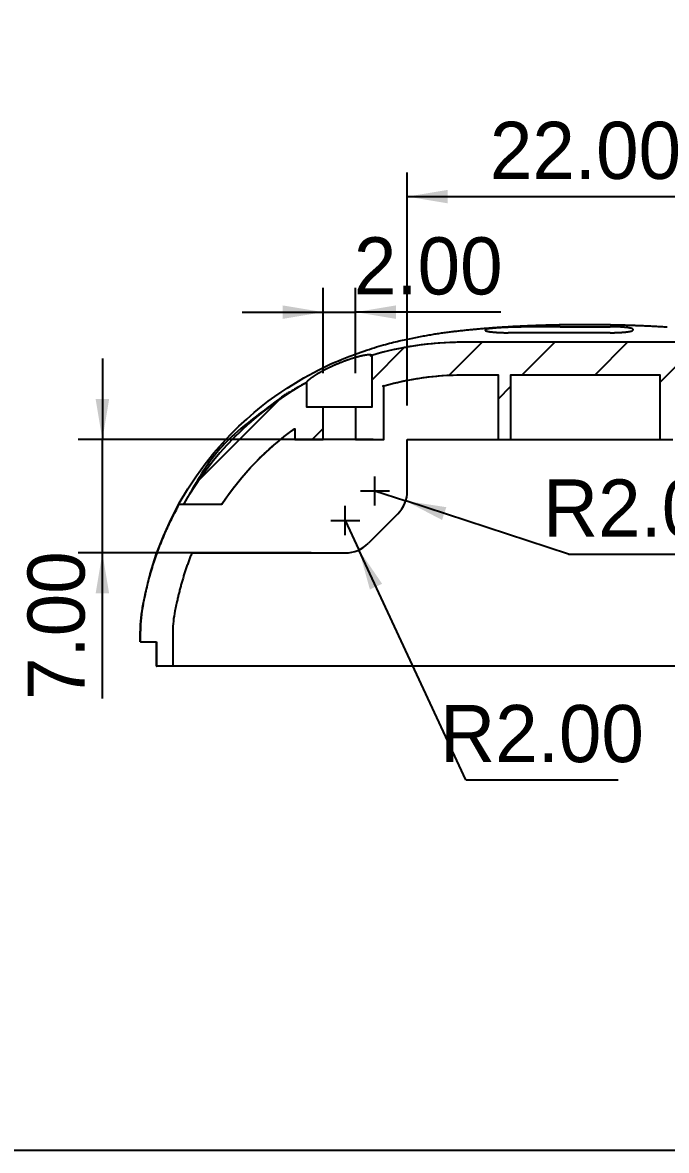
# Model space of a CAD drawing. Header units: millimetres. Extents: x 5 to 292, y 5 to 212.
# Drawn here: x 79 to 118.7, y 5 to 74.6 of the extents above; entities that cross this region are included whole.
import ezdxf
from ezdxf.enums import TextEntityAlignment as Align

# ---------------------------------------------------------------- set-up
doc = ezdxf.new("R2010")
doc.units = ezdxf.units.MM
for name, color, linetype in [('DIMENSIONS', 7, 'CONTINUOUS'), ('FRAME', 7, 'CONTINUOUS'), ('HATCH', 7, 'CONTINUOUS'), ('Visible', 7, 'CONTINUOUS')]:
    doc.layers.add(name, color=color, linetype=linetype)
doc.dimstyles.new('ISO-DM', dxfattribs={"dimtxt": 3.5, "dimasz": 2.5, "dimexe": 2.5, "dimexo": 1, "dimgap": 1, "dimtad": 1, "dimcen": 2.5, "dimazin": 3, "dimtfac": 1, "dimtmove": 0, "dimatfit": 3})

# ---------------------------------------------------------------- blocks, each defined once
blk = doc.blocks.new('*D17')
at = {"layer": 'DIMENSIONS'}
for p, q in [((97.5112, 52.9971), (97.5112, 58.2638)), ((99.5112, 52.9971), (99.5112, 58.2638)), ((92.5112, 56.7638), (97.5112, 56.7638)), ((97.5112, 56.7638), (99.5112, 56.7638)), ((108.494, 56.7638), (99.5112, 56.7638))]:
    blk.add_line(p, q, dxfattribs=at)
for points in [[(97.5112, 56.7638), (95.0112, 57.1804), (95.0112, 56.3471)], [(99.5112, 56.7638), (102.0112, 56.3471), (102.0112, 57.1804)]]:
    blk.add_solid(points, dxfattribs=at)
blk.add_text('2.00', height=3.5278, dxfattribs=at).set_placement((104.0026, 57.8574), align=Align.CENTER)
blk = doc.blocks.new('*D19')
at = {"layer": 'DIMENSIONS'}
for p, q in [((102.7112, 50.9971), (102.7112, 65.3971)), ((124.7112, 50.9971), (124.7112, 65.3971)), ((102.7112, 63.8971), (124.7112, 63.8971))]:
    blk.add_line(p, q, dxfattribs=at)
for points in [[(102.7112, 63.8971), (105.2112, 63.4804), (105.2112, 64.3138)], [(124.7112, 63.8971), (122.2112, 64.3138), (122.2112, 63.4804)]]:
    blk.add_solid(points, dxfattribs=at)
blk.add_text('22.00', height=3.5278, dxfattribs=at).set_placement((113.7112, 64.9907), align=Align.CENTER)
blk = doc.blocks.new('*D20')
at = {"layer": 'DIMENSIONS'}
for p, q in [((83.8828, 53.8971), (83.8828, 48.8971)), ((100.6112, 48.8971), (82.3828, 48.8971)), ((83.8828, 41.8971), (83.8828, 48.8971)), ((96.7828, 41.8971), (82.3828, 41.8971)), ((83.8828, 32.9144), (83.8828, 41.8971))]:
    blk.add_line(p, q, dxfattribs=at)
for points in [[(83.8828, 48.8971), (84.2995, 51.3971), (83.4661, 51.3971)], [(83.8828, 41.8971), (83.4661, 39.3971), (84.2995, 39.3971)]]:
    blk.add_solid(points, dxfattribs=at)
blk.add_text('7.00', height=3.5278, rotation=90, dxfattribs=at).set_placement((82.7892, 37.4057), align=Align.CENTER)
blk = doc.blocks.new('*D32')
at = {"layer": 'DIMENSIONS'}
for p, q in [((100.7112, 44.8255), (100.7112, 46.6255)), ((99.8112, 45.7255), (101.6112, 45.7255)), ((100.7112, 45.7255), (102.6121, 45.1035)), ((112.6706, 41.8122), (102.6121, 45.1035)), ((112.6706, 41.8122), (122.0843, 41.8122))]:
    blk.add_line(p, q, dxfattribs=at)
blk.add_solid([(102.6121, 45.1035), (104.8585, 43.93), (105.1177, 44.7221)], dxfattribs=at)
blk.add_text('R2.00', height=3.5278, dxfattribs=at).set_placement((117.3774, 42.9058), align=Align.CENTER)
blk = doc.blocks.new('*D33')
at = {"layer": 'DIMENSIONS'}
for p, q in [((98.8828, 42.9971), (98.8828, 44.7971)), ((97.9828, 43.8971), (99.7828, 43.8971)), ((98.8828, 43.8971), (99.7251, 42.0831)), ((106.3178, 27.8848), (99.7251, 42.0831)), ((106.3178, 27.8848), (115.7315, 27.8848))]:
    blk.add_line(p, q, dxfattribs=at)
blk.add_solid([(99.7251, 42.0831), (100.4, 39.6402), (101.1559, 39.9911)], dxfattribs=at)
blk.add_text('R2.00', height=3.5278, dxfattribs=at).set_placement((111.0246, 28.9784), align=Align.CENTER)

msp = doc.modelspace()

# ---------------------------------------------------------------- linework, layer by layer
at = {"layer": 'FRAME'}
msp.add_lwpolyline([(5, 205), (292, 205), (292, 5), (5, 5)], close=True, dxfattribs=at)
at = {"layer": 'HATCH'}
for p, q in [((100.5112, 52.5719), (102.5118, 54.5725)), ((105.3008, 52.8713), (107.3346, 54.9051)), ((109.8122, 52.8926), (111.8247, 54.9051)), ((114.3023, 52.8926), (116.3148, 54.9051)), ((118.3112, 52.4114), (120.805, 54.9051)), ((89.6635, 46.2143), (94.9896, 51.5404)), ((108.3112, 51.3916), (109.1112, 52.1916)), ((96.8365, 48.8971), (97.5112, 49.5719))]:
    msp.add_line(p, q, dxfattribs=at)
msp.add_lwpolyline([(121.2791, 54.9051), (106.1434, 54.9051), (106.0461, 54.9048), (105.6907, 54.9), (105.3354, 54.8888), (104.9805, 54.8713), (104.6261, 54.8475), (104.2721, 54.8174), (103.9188, 54.781), (103.5663, 54.7384), (103.2146, 54.6895), (102.8639, 54.6343), (102.5143, 54.5729), (102.1659, 54.5054), (101.8188, 54.4316), (101.4732, 54.3517), (101.129, 54.2656), (100.7865, 54.1735), (100.4457, 54.0752), (100.5112, 54.0946), (100.5112, 50.8971), (100.5112, 50.8971), (99.5112, 50.8971), (99.5112, 50.8971), (99.5112, 48.8971), (99.5112, 48.8971), (101.2612, 48.8971), (101.2612, 48.8971), (101.2612, 52.2115), (101.2009, 52.1943), (101.498, 52.2769), (101.7966, 52.3545), (102.0964, 52.4269), (102.3975, 52.4941), (102.6998, 52.5562), (103.0031, 52.613), (103.3074, 52.6646), (103.6126, 52.711), (103.9186, 52.7522), (104.2253, 52.788), (104.5326, 52.8187), (104.8405, 52.844), (105.1488, 52.864), (105.4574, 52.8788), (105.7663, 52.8882), (106.0754, 52.8924), (106.163, 52.8926), (108.3112, 52.8926), (108.3112, 52.8926), (108.3112, 48.8971), (108.3112, 48.8971), (109.1112, 48.8971), (109.1112, 48.8971), (109.1112, 52.8926), (109.1112, 52.8926), (118.3112, 52.8926), (118.3112, 52.8926), (118.3112, 48.8971), (118.3112, 48.8971), (119.1112, 48.8971)], dxfattribs=at)
msp.add_lwpolyline([(96.5112, 52.424), (96.4661, 52.3994), (96.4095, 52.3689), (96.343, 52.3333), (96.2684, 52.2934), (96.1873, 52.2499), (96.1015, 52.2035), (96.0126, 52.1552), (95.9222, 52.1055), (95.8322, 52.0554), (95.7441, 52.0054), (95.6596, 51.9565), (95.5806, 51.9093), (95.5106, 51.8676), (95.4504, 51.8327), (95.3967, 51.8023), (95.3464, 51.7738), (95.2965, 51.7448), (95.2436, 51.7128), (95.1848, 51.6754), (95.1169, 51.63), (95.0367, 51.5742), (94.9411, 51.5055), (94.8269, 51.4215), (94.6911, 51.3196), (94.5281, 51.197), (94.338, 51.0542), (94.1256, 50.8947), (93.8959, 50.7215), (93.654, 50.5379), (93.4049, 50.3471), (93.1534, 50.1524), (92.9046, 49.9568), (92.6634, 49.7638), (92.4349, 49.5764), (92.224, 49.3979), (92.0358, 49.2315), (91.8667, 49.0753), (91.7094, 48.9245), (91.5623, 48.7783), (91.4243, 48.6355), (91.2939, 48.4952), (91.1699, 48.3563), (91.0508, 48.2178), (90.9354, 48.0788), (90.8223, 47.9382), (90.7102, 47.795), (90.5977, 47.6482), (90.4835, 47.4968), (90.3664, 47.3349), (90.247, 47.1601), (90.1268, 46.9761), (90.0074, 46.7867), (89.8904, 46.5957), (89.7771, 46.407), (89.6693, 46.2242), (89.5684, 46.0513), (89.476, 45.892), (89.3935, 45.7502), (89.3226, 45.6296), (89.2648, 45.534), (89.2985, 45.5881), (89.2742, 45.5491), (89.2499, 45.51), (89.2258, 45.4709), (89.2017, 45.4317), (89.1777, 45.3925), (89.1538, 45.3532), (89.13, 45.3138), (89.1063, 45.2744), (89.0827, 45.235), (89.0592, 45.1955), (89.0358, 45.1559), (89.0125, 45.1163), (88.9892, 45.0766), (88.9661, 45.0369), (88.943, 44.9971), (88.92, 44.9572), (88.8856, 44.8971), (91.2534, 44.8971), (91.2828, 44.9415), (91.5109, 45.2754), (91.7464, 45.6041), (91.9892, 45.9273), (92.2393, 46.2448), (92.4964, 46.5566), (92.7606, 46.8625), (93.0316, 47.1623), (93.3092, 47.4559), (93.5935, 47.743), (93.8842, 48.0237), (94.1811, 48.2976), (94.4842, 48.5648), (94.7932, 48.825), (95.1081, 49.0781), (95.4286, 49.3241), (95.7546, 49.5627), (95.7612, 49.5674), (95.7612, 48.8971), (95.7612, 48.8971), (97.5112, 48.8971), (97.5112, 48.8971), (97.5112, 50.8971), (97.5112, 50.8971), (96.5112, 50.8971), (96.5112, 50.8971), (96.5112, 52.424)], close=True, dxfattribs=at)
at = {"layer": 'Visible'}
for p, q in [((112.1473, 55.8637), (115.2312, 55.8637)), ((107.5312, 55.6392), (107.5312, 55.6803)), ((115.2312, 55.4946), (108.9312, 55.4946)), ((116.6312, 55.7071), (116.6312, 55.6512)), ((121.2791, 54.9051), (106.1434, 54.9051)), ((100.5112, 54.0946), (100.5112, 50.8971)), ((96.5112, 50.8971), (96.5112, 52.424)), ((106.163, 52.8926), (108.3112, 52.8926)), ((108.3112, 52.8926), (108.3112, 48.8971)), ((109.1112, 48.8971), (109.1112, 52.8926)), ((109.1112, 52.8926), (118.3112, 52.8926)), ((118.3112, 52.8926), (118.3112, 48.8971)), ((101.2612, 48.8971), (101.2612, 52.2115)), ((97.5112, 50.8971), (96.5112, 50.8971)), ((97.5112, 48.8971), (97.5112, 50.8971)), ((99.5112, 50.8971), (97.5112, 50.8971)), ((100.5112, 50.8971), (99.5112, 50.8971)), ((99.5112, 50.8971), (99.5112, 48.8971)), ((95.7612, 49.5674), (95.7612, 48.8971)), ((95.7612, 48.8971), (97.5112, 48.8971)), ((99.5112, 48.8971), (97.5112, 48.8971)), ((99.5112, 48.8971), (101.2612, 48.8971)), ((102.7112, 48.8971), (108.3112, 48.8971)), ((102.7112, 45.7255), (102.7112, 48.8971)), ((108.3112, 48.8971), (109.1112, 48.8971)), ((109.1112, 48.8971), (118.3112, 48.8971)), ((118.3112, 48.8971), (119.1112, 48.8971)), ((88.6302, 44.8971), (88.8799, 44.8971)), ((88.8856, 44.8971), (88.8799, 44.8971)), ((88.8856, 44.8971), (91.2534, 44.8971)), ((102.1255, 44.3113), (100.297, 42.4829)), ((89.4084, 41.8971), (98.8828, 41.8971)), ((86.5158, 39.3301), (86.3861, 38.7196)), ((86.4044, 38.7196), (86.5275, 39.2987)), ((88.4847, 38.8804), (88.3621, 38.3037)), ((86.2112, 36.3971), (86.2112, 37.0563)), ((86.2294, 36.3971), (86.2294, 37.0563)), ((88.2309, 37.0563), (88.2309, 34.8971)), ((86.2294, 36.3971), (86.2112, 36.3971)), ((86.2294, 36.3971), (87.2301, 36.3971)), ((87.2112, 36.3971), (87.2112, 34.8971)), ((87.2301, 36.3971), (87.2301, 34.8971)), ((87.2112, 34.8971), (87.2301, 34.8971)), ((88.2309, 34.8971), (87.2301, 34.8971)), ((105.2147, 34.8971), (88.2309, 34.8971)), ((107.8803, 34.8971), (105.2147, 34.8971)), ((119.5422, 34.8971), (107.8803, 34.8971))]:
    msp.add_line(p, q, dxfattribs=at)
for points in [[(86.5158, 39.3301), (86.8299, 40.6001), (87.2109, 41.8037), (87.6466, 42.9357), (88.1248, 43.9903), (88.6332, 44.9623), (89.159, 45.8512), (89.6946, 46.6619), (90.2338, 47.3993), (90.7709, 48.0682), (91.2999, 48.6734), (91.8149, 49.2198), (92.3124, 49.7142), (92.7924, 50.1617), (93.2547, 50.5661), (93.6993, 50.9312), (94.1262, 51.2607), (94.5354, 51.5585), (94.9268, 51.8285), (95.3004, 52.0743), (95.6564, 52.2997), (95.9964, 52.5077), (96.3215, 52.6993), (96.6322, 52.8756), (96.9293, 53.0376), (97.2134, 53.1863), (97.4852, 53.3227), (97.7453, 53.4478), (97.9943, 53.5626), (98.233, 53.6682), (98.462, 53.7655), (98.6819, 53.8556), (98.8934, 53.9395), (99.0971, 54.0182), (99.2937, 54.0926), (99.4839, 54.1637), (99.6682, 54.2313), (99.8468, 54.2953), (100.02, 54.356), (100.1878, 54.4134), (100.3505, 54.4677), (100.5084, 54.5191), (100.6615, 54.5677), (100.8102, 54.6136), (100.9545, 54.657), (101.0948, 54.698), (101.2312, 54.7368), (101.3638, 54.7734), (101.493, 54.8081), (101.6188, 54.841), (101.7415, 54.8722), (101.8614, 54.9018), (101.9785, 54.93), (102.0931, 54.957), (102.2054, 54.9828), (102.3155, 55.0076), (102.4238, 55.0316), (102.5303, 55.0549), (102.6353, 55.0776), (102.739, 55.0999), (102.8414, 55.1218), (102.9426, 55.1431), (103.0426, 55.1638), (103.1414, 55.184), (103.2391, 55.2037), (103.3356, 55.2228), (103.431, 55.2415), (103.5253, 55.2596), (103.6186, 55.2772), (103.7108, 55.2944), (103.8021, 55.3111), (103.8924, 55.3273), (103.9817, 55.3431), (104.0701, 55.3585), (104.1577, 55.3734), (104.2444, 55.3879), (104.3302, 55.402), (104.4153, 55.4158), (104.4996, 55.4291), (104.5831, 55.4421), (104.6659, 55.4547), (104.7481, 55.467), (104.8295, 55.4789), (104.9103, 55.4905), (104.9906, 55.5018), (105.0702, 55.5128), (105.1493, 55.5235), (105.2278, 55.5339), (105.3059, 55.544), (105.3835, 55.5539), (105.4606, 55.5635), (105.5374, 55.5729), (105.6137, 55.5821), (105.6897, 55.591), (105.7654, 55.5997), (105.8407, 55.6083), (105.9158, 55.6166), (105.9906, 55.6248), (106.0652, 55.6328), (106.1397, 55.6407), (106.2139, 55.6484), (106.288, 55.656), (106.362, 55.6634), (106.4359, 55.6708), (106.5098, 55.6781), (106.5836, 55.6852), (106.6575, 55.6923), (106.7313, 55.6993), (106.8052, 55.7063), (106.8792, 55.7132), (106.9533, 55.7201), (107.0276, 55.727), (107.1018, 55.7338), (107.1761, 55.7405), (107.2502, 55.747), (107.3244, 55.7535), (107.3985, 55.7599), (107.4726, 55.7661), (107.5467, 55.7723), (107.6207, 55.7784), (107.6948, 55.7843), (107.7688, 55.7902), (107.8428, 55.796), (107.9168, 55.8016), (107.9908, 55.8072), (108.0648, 55.8127), (108.1388, 55.8181), (108.2128, 55.8234), (108.2868, 55.8286), (108.3608, 55.8337), (108.4348, 55.8387), (108.5088, 55.8437), (108.5829, 55.8485), (108.6569, 55.8533), (108.731, 55.8579), (108.8051, 55.8625), (108.8792, 55.867), (108.9534, 55.8715), (109.0276, 55.8758), (109.1018, 55.8801), (109.176, 55.8843), (109.2503, 55.8884), (109.3247, 55.8924), (109.399, 55.8963), (109.4735, 55.9002), (109.5479, 55.904), (109.6225, 55.9077), (109.6971, 55.9114), (109.7717, 55.915), (109.8464, 55.9185), (109.9212, 55.9219), (109.996, 55.9253), (110.0709, 55.9286), (110.1458, 55.9318), (110.2208, 55.935), (110.2959, 55.9381), (110.371, 55.9411), (110.4462, 55.944), (110.5214, 55.9469), (110.5966, 55.9497), (110.672, 55.9525), (110.7473, 55.9551), (110.8227, 55.9577), (110.8982, 55.9603), (110.9737, 55.9627), (111.0492, 55.9651), (111.1248, 55.9674), (111.2004, 55.9697), (111.2761, 55.9719), (111.3518, 55.974), (111.4275, 55.976), (111.5033, 55.978), (111.5791, 55.9799), (111.655, 55.9817), (111.7308, 55.9835), (111.8067, 55.9852), (111.8827, 55.9868), (111.9586, 55.9884), (112.0346, 55.9899), (112.1107, 55.9913), (112.1867, 55.9927), (112.2628, 55.994), (112.3389, 55.9952), (112.415, 55.9964), (112.4912, 55.9975), (112.5673, 55.9985), (112.6435, 55.9994), (112.7197, 56.0003), (112.7959, 56.0011), (112.8722, 56.0019), (112.9484, 56.0026), (113.0247, 56.0032), (113.1009, 56.0038), (113.1772, 56.0042), (113.2535, 56.0047), (113.3298, 56.005), (113.4061, 56.0053), (113.4824, 56.0055), (113.5588, 56.0057), (113.6351, 56.0058), (113.7114, 56.0058), (113.7877, 56.0058), (113.8641, 56.0057), (113.9404, 56.0055), (114.0167, 56.0052), (114.0931, 56.0049), (114.1694, 56.0046), (114.2457, 56.0041), (114.322, 56.0036), (114.3983, 56.0031), (114.4746, 56.0024), (114.5509, 56.0018), (114.6271, 56.001), (114.7034, 56.0002), (114.7796, 55.9993), (114.8557, 55.9983), (114.9319, 55.9973), (115.008, 55.9962), (115.0841, 55.9951), (115.1601, 55.9939), (115.2362, 55.9926), (115.3121, 55.9912), (115.3881, 55.9898), (115.4641, 55.9883), (115.54, 55.9868), (115.6158, 55.9852), (115.6917, 55.9835), (115.7675, 55.9817), (115.8433, 55.9799), (115.919, 55.978), (115.9947, 55.9761), (116.0704, 55.974), (116.146, 55.9719), (116.2216, 55.9698), (116.2972, 55.9675), (116.3727, 55.9652), (116.4482, 55.9628), (116.5236, 55.9604), (116.599, 55.9579), (116.6744, 55.9553), (116.7497, 55.9526), (116.825, 55.9499), (116.9003, 55.9471), (116.9755, 55.9442), (117.0507, 55.9413), (117.1258, 55.9382), (117.2008, 55.9352), (117.2759, 55.932), (117.3509, 55.9287), (117.4258, 55.9254), (117.5007, 55.9221), (117.5756, 55.9186), (117.6504, 55.9151), (117.7251, 55.9115), (117.7998, 55.9078), (117.8745, 55.904), (117.9491, 55.9002), (118.0237, 55.8963), (118.0982, 55.8923), (118.1726, 55.8882), (118.247, 55.8841), (118.3214, 55.8799), (118.3957, 55.8756), (118.4699, 55.8713), (118.544, 55.8669), (118.618, 55.8624), (118.6918, 55.8579), (118.7654, 55.8534)], [(108.9312, 55.8251), (108.9159, 55.8246), (108.9006, 55.824), (108.8853, 55.8235), (108.8699, 55.8229), (108.8546, 55.8223), (108.8394, 55.8217), (108.8241, 55.8211), (108.8088, 55.8205), (108.7936, 55.8199), (108.7783, 55.8192), (108.7631, 55.8186), (108.7479, 55.8179), (108.7328, 55.8172), (108.7176, 55.8165), (108.7025, 55.8158), (108.6874, 55.8151), (108.6723, 55.8144), (108.6573, 55.8137), (108.6423, 55.8129), (108.6273, 55.8121), (108.6124, 55.8114), (108.5975, 55.8106), (108.5826, 55.8098), (108.5678, 55.809), (108.5531, 55.8082), (108.5383, 55.8074), (108.5237, 55.8065), (108.5091, 55.8057), (108.4945, 55.8048), (108.48, 55.804), (108.4655, 55.8031), (108.4511, 55.8022), (108.4368, 55.8014), (108.4225, 55.8005), (108.4083, 55.7996), (108.3941, 55.7987), (108.38, 55.7977), (108.3659, 55.7968), (108.352, 55.7959), (108.3381, 55.7949), (108.3242, 55.794), (108.3105, 55.7931), (108.2968, 55.7921), (108.2833, 55.7911), (108.2698, 55.7902), (108.2564, 55.7892), (108.243, 55.7882), (108.2298, 55.7872), (108.2166, 55.7862), (108.2035, 55.7852), (108.1906, 55.7842), (108.1777, 55.7832), (108.1649, 55.7822), (108.1522, 55.7812), (108.1395, 55.7802), (108.127, 55.7791), (108.1146, 55.7781), (108.1023, 55.777), (108.09, 55.776), (108.0779, 55.775), (108.0659, 55.7739), (108.0539, 55.7728), (108.0421, 55.7718), (108.0304, 55.7707), (108.0188, 55.7697), (108.0072, 55.7686), (107.9958, 55.7675), (107.9845, 55.7664), (107.9733, 55.7653), (107.9622, 55.7643), (107.9513, 55.7632), (107.9404, 55.7621), (107.9297, 55.761), (107.919, 55.7599), (107.9085, 55.7588), (107.8981, 55.7577), (107.8879, 55.7566), (107.8778, 55.7555), (107.8678, 55.7543), (107.8579, 55.7532), (107.8482, 55.7521), (107.8386, 55.751), (107.8291, 55.7499), (107.8198, 55.7488), (107.8105, 55.7477), (107.8015, 55.7465), (107.7925, 55.7454), (107.7838, 55.7443), (107.7751, 55.7432), (107.7666, 55.7421), (107.7582, 55.7409), (107.7499, 55.7398), (107.7418, 55.7387), (107.7339, 55.7375), (107.7261, 55.7364), (107.7184, 55.7353), (107.7108, 55.7341), (107.7034, 55.733), (107.6962, 55.7319), (107.6891, 55.7307), (107.6821, 55.7296), (107.6753, 55.7285), (107.6686, 55.7273), (107.6621, 55.7262), (107.6558, 55.725), (107.6495, 55.7239), (107.6435, 55.7228), (107.6376, 55.7216), (107.6318, 55.7205), (107.6262, 55.7193), (107.6207, 55.7182), (107.6154, 55.717), (107.6103, 55.7159), (107.6053, 55.7147), (107.6005, 55.7136), (107.5958, 55.7124), (107.5913, 55.7113), (107.587, 55.7101), (107.5828, 55.709), (107.5788, 55.7079), (107.5749, 55.7067), (107.5712, 55.7056), (107.5677, 55.7044), (107.5643, 55.7033), (107.5611, 55.7021), (107.558, 55.701), (107.5552, 55.6998), (107.5524, 55.6987), (107.5499, 55.6976), (107.5475, 55.6964), (107.5453, 55.6953), (107.5432, 55.6941), (107.5413, 55.693), (107.5395, 55.6918), (107.538, 55.6907), (107.5366, 55.6895), (107.5353, 55.6884), (107.5342, 55.6872), (107.5333, 55.6861), (107.5326, 55.6849), (107.532, 55.6838), (107.5316, 55.6826), (107.5313, 55.6815), (107.5312, 55.6803)], [(115.2791, 55.8636), (115.2761, 55.8636), (115.2731, 55.8636), (115.2701, 55.8636), (115.2671, 55.8636), (115.2641, 55.8636), (115.2611, 55.8636), (115.2581, 55.8637), (115.2552, 55.8637), (115.2522, 55.8637), (115.2492, 55.8637), (115.2462, 55.8637), (115.2432, 55.8637), (115.2402, 55.8637), (115.2372, 55.8637), (115.2342, 55.8637), (115.2312, 55.8637)], [(116.6312, 55.7071), (116.63, 55.7138), (116.6261, 55.7205), (116.6197, 55.7272), (116.6107, 55.7338), (116.5992, 55.7404), (116.5852, 55.7469), (116.5687, 55.7534), (116.5498, 55.7597), (116.5284, 55.766), (116.5046, 55.7722), (116.4785, 55.7782), (116.4501, 55.7841), (116.4195, 55.7899), (116.3867, 55.7955), (116.3518, 55.801), (116.3148, 55.8062), (116.2758, 55.8113), (116.2349, 55.8163), (116.1922, 55.821), (116.1477, 55.8255), (116.1015, 55.8298), (116.0537, 55.8338), (116.0044, 55.8376), (115.9537, 55.8412), (115.9017, 55.8446), (115.8484, 55.8476)], [(107.5312, 55.6392), (107.5313, 55.6382), (107.5314, 55.6372), (107.5317, 55.6362), (107.532, 55.6352), (107.5324, 55.6341), (107.5329, 55.6331), (107.5335, 55.6321), (107.5342, 55.6311), (107.535, 55.63), (107.5359, 55.629), (107.5369, 55.628), (107.538, 55.627), (107.5392, 55.6259), (107.5405, 55.6249), (107.5418, 55.6239), (107.5433, 55.6228), (107.5448, 55.6218), (107.5465, 55.6208), (107.5482, 55.6197), (107.5501, 55.6187), (107.552, 55.6177), (107.554, 55.6166), (107.5561, 55.6156), (107.5583, 55.6145), (107.5606, 55.6135), (107.563, 55.6125), (107.5655, 55.6114), (107.5681, 55.6104), (107.5708, 55.6093), (107.5735, 55.6083), (107.5764, 55.6072), (107.5793, 55.6062), (107.5824, 55.6051), (107.5855, 55.6041), (107.5887, 55.603), (107.592, 55.602), (107.5954, 55.6009), (107.5989, 55.5999), (107.6025, 55.5989), (107.6061, 55.5978), (107.6099, 55.5968), (107.6137, 55.5957), (107.6176, 55.5946), (107.6216, 55.5936), (107.6257, 55.5925), (107.6299, 55.5915), (107.6342, 55.5904), (107.6386, 55.5894), (107.643, 55.5883), (107.6476, 55.5873), (107.6522, 55.5862), (107.6569, 55.5852), (107.6617, 55.5841), (107.6666, 55.583), (107.6715, 55.582), (107.6766, 55.5809), (107.6817, 55.5799), (107.6869, 55.5788), (107.6922, 55.5777), (107.6976, 55.5767), (107.7031, 55.5756), (107.7087, 55.5746), (107.7143, 55.5735), (107.72, 55.5724), (107.7258, 55.5714), (107.7317, 55.5703), (107.7377, 55.5692), (107.7438, 55.5682), (107.7499, 55.5671), (107.7561, 55.566), (107.7624, 55.565), (107.7688, 55.5639)], [(107.7688, 55.5639), (107.8031, 55.5584), (107.8394, 55.5531), (107.8777, 55.548), (107.9179, 55.5431), (107.96, 55.5384), (108.0038, 55.5338), (108.0493, 55.5295), (108.0964, 55.5254), (108.145, 55.5216), (108.195, 55.518), (108.2464, 55.5146), (108.299, 55.5114), (108.3528, 55.5085), (108.4076, 55.5059), (108.4634, 55.5036), (108.52, 55.5015), (108.5773, 55.4996), (108.6353, 55.4981), (108.6939, 55.4968), (108.7528, 55.4958), (108.8121, 55.4951), (108.8716, 55.4947), (108.9312, 55.4946)], [(115.2312, 55.4946), (115.2923, 55.4947), (115.3533, 55.4952), (115.414, 55.4959), (115.4743, 55.4969), (115.5343, 55.4983), (115.5936, 55.4999), (115.6522, 55.5018), (115.7101, 55.504), (115.767, 55.5065), (115.8229, 55.5092), (115.8777, 55.5123), (115.9312, 55.5155), (115.9835, 55.5191), (116.0342, 55.5229), (116.0835, 55.5269), (116.1311, 55.5312), (116.1771, 55.5357), (116.2212, 55.5404), (116.2634, 55.5454), (116.3037, 55.5505), (116.3419, 55.5558), (116.378, 55.5613), (116.412, 55.567), (116.4437, 55.5729), (116.4731, 55.5788), (116.5001, 55.585), (116.5247, 55.5912), (116.5468, 55.5976), (116.5664, 55.6041), (116.5835, 55.6106), (116.5981, 55.6173), (116.61, 55.624), (116.6193, 55.6307), (116.6259, 55.6375), (116.6299, 55.6443), (116.6312, 55.6512)], [(106.1434, 54.9051), (105.7862, 54.9019), (105.4291, 54.8923), (105.0723, 54.8764), (104.7159, 54.8541), (104.36, 54.8254), (104.0047, 54.7904), (103.6502, 54.7491), (103.2965, 54.7014), (102.9438, 54.6474), (102.5922, 54.5872), (102.2418, 54.5206), (101.8926, 54.4478), (101.5449, 54.3688), (101.1987, 54.2836), (100.8541, 54.1922), (100.5112, 54.0946)], [(96.5112, 52.424), (96.5114, 52.4279), (96.5118, 52.432), (96.5126, 52.4362), (96.5136, 52.4405), (96.515, 52.4449), (96.5166, 52.4495), (96.5186, 52.4543), (96.5208, 52.4591), (96.5233, 52.4641), (96.5261, 52.4693), (96.5292, 52.4746), (96.5326, 52.48), (96.5363, 52.4855), (96.5403, 52.4911), (96.5445, 52.4969), (96.549, 52.5028), (96.5538, 52.5088), (96.5589, 52.5149), (96.5643, 52.5212), (96.5699, 52.5275), (96.5758, 52.534), (96.582, 52.5406), (96.5884, 52.5473), (96.5951, 52.5541), (96.6021, 52.561), (96.6093, 52.568), (96.6168, 52.5751), (96.6246, 52.5823), (96.6326, 52.5896), (96.6408, 52.5971), (96.6494, 52.6046), (96.6581, 52.6122), (96.6672, 52.6199), (96.6764, 52.6277), (96.686, 52.6356), (96.6957, 52.6436), (96.7057, 52.6517), (96.7159, 52.6599), (96.7264, 52.6681), (96.7371, 52.6764), (96.748, 52.6848), (96.7592, 52.6933), (96.7705, 52.7018), (96.7821, 52.7105), (96.7939, 52.7191), (96.806, 52.7279), (96.8182, 52.7368), (96.8307, 52.7457), (96.8434, 52.7546), (96.8562, 52.7637), (96.8693, 52.7728), (96.8826, 52.7819), (96.8961, 52.7912), (96.9099, 52.8005), (96.9238, 52.8098), (96.9379, 52.8192), (96.9522, 52.8287), (96.9667, 52.8382), (96.9814, 52.8477), (96.9962, 52.8574), (97.0113, 52.867), (97.0266, 52.8767), (97.042, 52.8865), (97.0576, 52.8963), (97.0735, 52.9062), (97.0894, 52.916), (97.1056, 52.926), (97.1219, 52.936), (97.1385, 52.946), (97.1551, 52.956), (97.172, 52.9661), (97.189, 52.9762), (97.2061, 52.9864), (97.2235, 52.9965), (97.2409, 53.0067), (97.2586, 53.0169), (97.2764, 53.0272), (97.2943, 53.0375), (97.3124, 53.0478), (97.3306, 53.0581), (97.349, 53.0684), (97.3675, 53.0787), (97.3861, 53.0891), (97.4049, 53.0995), (97.4238, 53.1099), (97.4429, 53.1203), (97.4621, 53.1307), (97.4814, 53.1412), (97.5009, 53.1516), (97.5204, 53.1621), (97.5401, 53.1725), (97.56, 53.183), (97.5799, 53.1935), (97.6, 53.2039), (97.6202, 53.2144), (97.6405, 53.2249), (97.6609, 53.2354), (97.6814, 53.2458), (97.702, 53.2563), (97.7228, 53.2668), (97.7436, 53.2773), (97.7645, 53.2877), (97.7856, 53.2982), (97.8067, 53.3086), (97.828, 53.319), (97.8493, 53.3295), (97.8708, 53.3399), (97.8923, 53.3503), (97.9139, 53.3606), (97.9356, 53.371), (97.9573, 53.3813), (97.9792, 53.3916), (98.0011, 53.4019), (98.0231, 53.4122), (98.0451, 53.4224), (98.0672, 53.4326), (98.0894, 53.4428), (98.1117, 53.453), (98.134, 53.4631), (98.1564, 53.4732), (98.1788, 53.4833), (98.2013, 53.4933), (98.2238, 53.5033), (98.2464, 53.5133), (98.269, 53.5232), (98.2917, 53.5331), (98.3144, 53.543), (98.3371, 53.5528), (98.36, 53.5626), (98.3828, 53.5723), (98.4057, 53.582), (98.4286, 53.5916), (98.4515, 53.6012), (98.4745, 53.6108), (98.4975, 53.6203), (98.5205, 53.6298), (98.5435, 53.6392), (98.5666, 53.6486), (98.5897, 53.6579), (98.6128, 53.6672), (98.6359, 53.6764), (98.659, 53.6855), (98.6821, 53.6946), (98.7052, 53.7037), (98.7283, 53.7126), (98.7514, 53.7216), (98.7745, 53.7304), (98.7976, 53.7392), (98.8206, 53.7479), (98.8436, 53.7565), (98.8666, 53.7651), (98.8895, 53.7736), (98.9125, 53.7821), (98.9353, 53.7904), (98.9582, 53.7987), (98.981, 53.8069), (99.0037, 53.8151), (99.0265, 53.8231), (99.0491, 53.8311), (99.0717, 53.839), (99.0943, 53.8469), (99.1168, 53.8546), (99.1392, 53.8623), (99.1616, 53.8699), (99.184, 53.8774), (99.2062, 53.8849), (99.2284, 53.8922), (99.2505, 53.8995), (99.2726, 53.9066), (99.2945, 53.9137), (99.3164, 53.9208), (99.3382, 53.9277), (99.36, 53.9345), (99.3816, 53.9413), (99.4031, 53.9479), (99.4245, 53.9544), (99.4458, 53.9609), (99.467, 53.9672), (99.488, 53.9735), (99.5089, 53.9796), (99.5297, 53.9857), (99.5503, 53.9916), (99.5708, 53.9975), (99.5911, 54.0032), (99.6113, 54.0088), (99.6314, 54.0144), (99.6513, 54.0198), (99.6711, 54.0251), (99.6907, 54.0303), (99.7101, 54.0354), (99.7294, 54.0404), (99.7485, 54.0453), (99.7675, 54.0501), (99.7863, 54.0548), (99.8049, 54.0594), (99.8234, 54.0638), (99.8417, 54.0682), (99.8598, 54.0725), (99.8777, 54.0766), (99.8955, 54.0806), (99.913, 54.0845), (99.9304, 54.0884), (99.9476, 54.092), (99.9646, 54.0956), (99.9814, 54.0991), (99.998, 54.1025), (100.0143, 54.1057), (100.0305, 54.1088), (100.0464, 54.1118), (100.0621, 54.1147), (100.0775, 54.1175), (100.0927, 54.1201), (100.1077, 54.1227), (100.1224, 54.1251), (100.1369, 54.1274), (100.1511, 54.1296), (100.1651, 54.1316), (100.1789, 54.1336), (100.1924, 54.1354), (100.2057, 54.1371), (100.2187, 54.1387), (100.2314, 54.1402), (100.2439, 54.1416), (100.2561, 54.1428), (100.2681, 54.1439), (100.2798, 54.1449), (100.2913, 54.1458), (100.3024, 54.1466), (100.3134, 54.1473), (100.324, 54.1478), (100.3344, 54.1482), (100.3444, 54.1485), (100.3542, 54.1487), (100.3637, 54.1488), (100.3729, 54.1487), (100.3818, 54.1486), (100.3905, 54.1483), (100.3988, 54.1479), (100.4069, 54.1474), (100.4146, 54.1468), (100.4221, 54.1461), (100.4293, 54.1452), (100.4362, 54.1443), (100.4427, 54.1432), (100.449, 54.142), (100.455, 54.1407), (100.4607, 54.1393), (100.4661, 54.1378), (100.4712, 54.1361), (100.476, 54.1344), (100.4805, 54.1325), (100.4846, 54.1306), (100.4885, 54.1285), (100.4921, 54.1263), (100.4953, 54.124), (100.4983, 54.1216), (100.5009, 54.1191), (100.5033, 54.1165), (100.5053, 54.1138), (100.5071, 54.111), (100.5085, 54.1081), (100.5097, 54.1051), (100.5105, 54.1019), (100.511, 54.0987)], [(100.511, 54.0987), (100.511, 54.0986), (100.511, 54.0985), (100.511, 54.0985), (100.511, 54.0984), (100.5111, 54.0983), (100.5111, 54.0982), (100.5111, 54.0981), (100.5111, 54.098), (100.5111, 54.0979), (100.5111, 54.0979), (100.5111, 54.0978), (100.5111, 54.0977), (100.5111, 54.0976), (100.5111, 54.0975), (100.5111, 54.0974), (100.5111, 54.0974), (100.5111, 54.0973), (100.5111, 54.0972), (100.5112, 54.0971), (100.5112, 54.097), (100.5112, 54.0969), (100.5112, 54.0968), (100.5112, 54.0968), (100.5112, 54.0967), (100.5112, 54.0966), (100.5112, 54.0965), (100.5112, 54.0964), (100.5112, 54.0963), (100.5112, 54.0962), (100.5112, 54.0962), (100.5112, 54.0961), (100.5112, 54.096), (100.5112, 54.0959), (100.5112, 54.0958), (100.5112, 54.0957), (100.5112, 54.0956), (100.5112, 54.0956), (100.5112, 54.0955), (100.5112, 54.0954), (100.5112, 54.0953), (100.5112, 54.0952), (100.5112, 54.0951), (100.5112, 54.095), (100.5112, 54.0949), (100.5112, 54.0949), (100.5112, 54.0948), (100.5112, 54.0947), (100.5112, 54.0946)], [(101.2612, 52.2115), (101.5601, 52.2935), (101.8605, 52.3704), (102.1621, 52.442), (102.465, 52.5084), (102.769, 52.5696), (103.0741, 52.6255), (103.3801, 52.6762), (103.6871, 52.7215), (103.9948, 52.7616), (104.3031, 52.7963), (104.6121, 52.8257), (104.9217, 52.8498), (105.2316, 52.8685), (105.5418, 52.8819), (105.8523, 52.8899), (106.163, 52.8926)], [(91.2534, 44.8971), (91.4826, 45.2349), (91.7194, 45.5673), (91.9638, 45.8942), (92.2155, 46.2153), (92.4745, 46.5306), (92.7406, 46.8399), (93.0137, 47.1429), (93.2936, 47.4397), (93.5802, 47.7299), (93.8734, 48.0135), (94.1729, 48.2902), (94.4787, 48.5601), (94.7906, 48.8229), (95.1085, 49.0784), (95.432, 49.3267), (95.7612, 49.5674)], [(89.2648, 45.534), (89.2404, 45.4946), (89.2161, 45.4552), (89.1919, 45.4157), (89.1678, 45.3761), (89.1437, 45.3365), (89.1198, 45.2968), (89.096, 45.2571), (89.0722, 45.2173), (89.0486, 45.1775), (89.025, 45.1376), (89.0015, 45.0977), (88.9782, 45.0577), (88.9549, 45.0176), (88.9317, 44.9775), (88.9086, 44.9373), (88.8856, 44.8971)], [(86.5275, 39.2987), (86.554, 39.4212), (86.5812, 39.5435), (86.6092, 39.6656), (86.6379, 39.7875), (86.6674, 39.9092), (86.6976, 40.0307), (86.7286, 40.152), (86.7604, 40.2731), (86.7929, 40.3939), (86.8261, 40.5145), (86.8601, 40.6349), (86.8948, 40.755), (86.9303, 40.875), (86.9665, 40.9946), (87.0035, 41.1141), (87.0412, 41.2333), (87.0796, 41.3522), (87.1188, 41.4709), (87.1587, 41.5893), (87.1993, 41.7075), (87.2407, 41.8254), (87.2828, 41.943), (87.3257, 42.0604), (87.3692, 42.1775), (87.4135, 42.2943), (87.4586, 42.4109), (87.5043, 42.5271), (87.5508, 42.6431), (87.598, 42.7588), (87.6459, 42.8742), (87.6945, 42.9893), (87.7439, 43.104), (87.794, 43.2185), (87.8447, 43.3327), (87.8963, 43.4466), (87.9485, 43.5601), (88.0014, 43.6734), (88.055, 43.7863), (88.1094, 43.8989), (88.1644, 44.0112), (88.2202, 44.1231), (88.2767, 44.2347), (88.3339, 44.346), (88.3917, 44.4569), (88.4503, 44.5675), (88.5096, 44.6777), (88.5696, 44.7876), (88.6302, 44.8971)], [(89.4084, 41.8971), (89.3839, 41.8362), (89.3596, 41.7751), (89.3355, 41.714), (89.3116, 41.6528), (89.2879, 41.5915), (89.2645, 41.5301), (89.2413, 41.4686), (89.2183, 41.4071), (89.1955, 41.3454), (89.173, 41.2837), (89.1507, 41.2219), (89.1286, 41.16), (89.1067, 41.098), (89.0851, 41.0359), (89.0637, 40.9738), (89.0425, 40.9115), (89.0215, 40.8492), (89.0008, 40.7868), (88.9803, 40.7244), (88.96, 40.6618), (88.9399, 40.5992), (88.9201, 40.5365), (88.9005, 40.4737), (88.8811, 40.4108), (88.8619, 40.3479), (88.843, 40.2848), (88.8243, 40.2217), (88.8058, 40.1586), (88.7876, 40.0953), (88.7696, 40.032), (88.7518, 39.9686), (88.7342, 39.9052), (88.7169, 39.8416), (88.6998, 39.778), (88.6829, 39.7143), (88.6663, 39.6506), (88.6499, 39.5868), (88.6337, 39.5229), (88.6178, 39.4589), (88.6021, 39.3949), (88.5866, 39.3308), (88.5713, 39.2667), (88.5563, 39.2025), (88.5415, 39.1382), (88.527, 39.0738), (88.5127, 39.0094), (88.4986, 38.9449), (88.4847, 38.8804)]]:
    msp.add_lwpolyline(points, dxfattribs=at)
for centre, radius, start, end in [((111.523, -26.1069), 81.973, 89.5636, 91.8118), ((115.2458, 44.5044), 11.3592, 86.9592, 89.8323), ((106.1027, 35.0807), 19.8189, 118.9442, 148.1672), ((100.7112, 45.7255), 2, 315, 0), ((98.8828, 43.8971), 2, 270, 315), ((94.2112, 37.0563), 8, 168, 180), ((94.2244, 37.0563), 7.9949, 167.9922, 179.9999), ((94.2265, 37.0563), 5.9956, 167.9909, 179.9999)]:
    msp.add_arc(centre, radius, start, end, dxfattribs=at)

# ---------------------------------------------------------------- dimensions: what is measured, and where the dimension line sits
at = {"layer": 'DIMENSIONS'}
for base, p1, p2, picture, middle in [((102.7112, 63.8971), (102.7112, 48.8971), (124.7112, 48.8971), '*D19', (113.7112, 64.9907)), ((97.5112, 56.7638), (97.5112, 50.8971), (99.5112, 50.8971), '*D17', (104.0026, 57.8574))]:
    dim = msp.add_linear_dim(base=base, p1=p1, p2=p2, dimstyle='ISO-DM', override={"dimscale": 1, "dimtxt": 3.5278, "dimasz": 2.5, "dimgap": 1.0583, "dimdec": 2}, dxfattribs=at)
    dim.commit()
    dim.dimension.update_dxf_attribs({"geometry": picture, "text_midpoint": middle, "dimtype": 160})
dim = msp.add_linear_dim(base=(83.8828, 41.8971), p1=(102.7112, 48.8971), p2=(98.8828, 41.8971), angle=90, dimstyle='ISO-DM', override={"dimscale": 1, "dimtxt": 3.5278, "dimasz": 2.5, "dimgap": 1.0583, "dimdec": 2}, dxfattribs=at)
dim.commit()
dim.dimension.update_dxf_attribs({"geometry": '*D20', "text_midpoint": (82.7892, 37.4057), "dimtype": 160})
for center, mpoint, picture, middle in [((100.7112, 45.7255), (102.6121, 45.1035), '*D32', (117.3774, 42.9058)), ((98.8828, 43.8971), (99.7251, 42.0831), '*D33', (111.0246, 28.9784))]:
    dim = msp.add_radius_dim(center=center, mpoint=mpoint, dimstyle='ISO-DM', override={"dimscale": 1, "dimtxt": 3.5278, "dimasz": 2.5, "dimgap": 1.0583, "dimdec": 2, "dimcen": 0.875, "dimtix": 0, "dimtofl": 0}, dxfattribs=at)
    dim.commit()
    dim.dimension.update_dxf_attribs({"geometry": picture, "text_midpoint": middle, "dimtype": 164})

doc.saveas('drawing.dxf')
